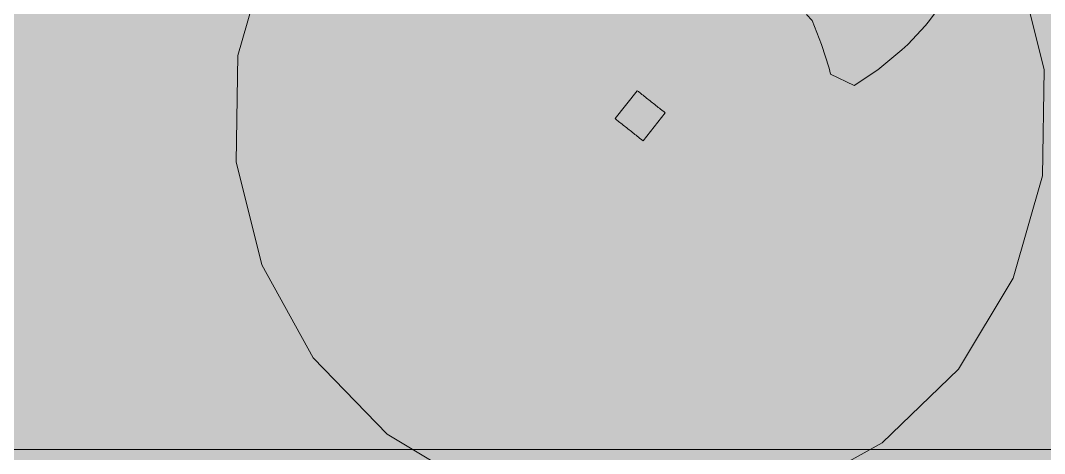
# Model space of a CAD drawing. Header units: millimetres. Extents: x -146962 to 322503, y -183624 to 284367.
# Drawn here: x 96789 to 101095, y 29381 to 31200 of the extents above; entities that cross this region are included whole.
import ezdxf

# ---------------------------------------------------------------- set-up
doc = ezdxf.new("R2010")
doc.units = ezdxf.units.MM
doc.layers.add('06_部屋の色', color=8, linetype='Continuous', lineweight=0)
doc.layers.add('30_敷地・外構', color=8, linetype='Continuous', lineweight=9)

msp = doc.modelspace()

# ---------------------------------------------------------------- hatches: boundary and pattern name
at = {"layer": '06_部屋の色', "true_color": 0xdde9cf}
msp.add_hatch(color=8, dxfattribs=at).paths.add_polyline_path([(83510.2, 29400.8), (83510.3, 31670.6), (83754.2, 32064.6), (83999.1, 32458.1), (84244.9, 32850.9), (84491.7, 33243.1), (84739.4, 33634.8), (84988.1, 34025.8), (85237.8, 34416.3), (85488.3, 34806.1), (85739.9, 35195.3), (85992.4, 35583.9), (86245.8, 35971.8), (86500.2, 36359.2), (86755.5, 36745.9), (87011.8, 37132), (87269, 37517.5), (87527.2, 37902.4), (87786.3, 38286.6), (88046.3, 38670.2), (88307.2, 39053.2), (88569.1, 39435.5), (88832, 39817.2), (89095.7, 40198.2), (89360.4, 40578.6), (89626, 40958.3), (89892.5, 41337.4), (90160, 41715.9), (90428.4, 42093.7), (90697.7, 42470.8), (90967.9, 42847.3), (91239, 43223.1), (91511.1, 43598.3), (91784.1, 43972.8), (92058, 44346.6), (92332.7, 44719.7), (92608.4, 45092.2), (92885.1, 45464), (93162.6, 45835.2), (93441, 46205.6), (93720.3, 46575.4), (94000.5, 46944.5), (94281.7, 47312.9), (94563.7, 47680.6), (94846.6, 48047.7), (95130.4, 48414), (95415.1, 48779.7), (95700.7, 49144.6), (95987.2, 49508.9), (96274.5, 49872.4), (96562.8, 50235.3), (96851.9, 50597.4), (97142, 50958.9), (97432.9, 51319.6), (97724.6, 51679.7), (98017.3, 52039), (98310.8, 52397.6), (98605.2, 52755.5), (98900.5, 53112.6), (99196.7, 53469.1), (99493.7, 53824.8), (99791.6, 54179.8), (100090.3, 54534), (100389.9, 54887.6), (100690.4, 55240.4), (100991.8, 55592.4), (101293.9, 55943.8), (101597, 56294.4), (101900.9, 56644.2), (102205.6, 56993.3), (102511.3, 57341.7), (102817.7, 57689.3), (103125, 58036.2), (103433.2, 58382.3), (103742.1, 58727.7), (104052, 59072.3), (104362.6, 59416.2), (104674.1, 59759.3), (104986.5, 60101.6), (105299.7, 60443.2), (105613.7, 60784), (105928.5, 61124.1), (106244.2, 61463.4), (106560.7, 61801.9), (106878, 62139.6), (107196.1, 62476.6), (107515.1, 62812.7), (107834.9, 63148.1), (108155.5, 63482.8), (108476.9, 63816.6), (108799.1, 64149.7), (109122.2, 64481.9), (109446, 64813.4), (109770.7, 65144.1), (110096.1, 65474), (110422.4, 65803.1), (110749.4, 66131.4), (111077.3, 66458.9), (111406, 66785.6), (111735.4, 67111.5), (112065.7, 67436.6), (112396.7, 67760.9), (112728.6, 68084.4), (113061.2, 68407.1), (113394.6, 68728.9), (113728.8, 69050), (114063.8, 69370.2), (114399.5, 69689.6), (114736, 70008.2), (115073.4, 70326), (115411.4, 70642.9), (115750.3, 70959.1), (116089.9, 71274.4), (116430.3, 71588.8), (116771.5, 71902.5), (117113.4, 72215.3), (117456.1, 72527.2), (117799.5, 72838.4), (118596.9, 72838.3), (118594.5, 29398.9)])
at = {"layer": '06_部屋の色', "true_color": 0xd0e1c2}
msp.add_hatch(color=8, dxfattribs=at).paths.add_polyline_path([(96795.3, 44800.1), (96995.1, 40900.1), (97594.9, 36900.1), (98994.7, 33400), (100394.5, 30199.9), (100394.5, 29399.9), (83510.2, 29400.8), (83510.3, 31670.6), (83714.7, 32000.8), (84134.5, 32674.5), (84134.5, 32674.5), (84558.1, 33348.1), (84558.1, 33348.1), (84985.6, 34021.8), (84985.6, 34021.8), (85417.2, 34695.5), (85852.8, 35369.1), (85852.8, 35369.1), (86292.4, 36042.8), (86292.4, 36042.8), (86736.1, 36716.4), (86736.1, 36716.4), (87184, 37390.1), (87184, 37390.1), (87636, 38063.8), (88092.1, 38737.4), (88552.4, 39411.1), (89017.2, 40084.7), (89486.2, 40758.4), (89486.2, 40758.4), (89959.4, 41432.1), (89959.4, 41432.1), (90437, 42105.7), (90919.2, 42779.4), (90919.2, 42779.4), (91405.8, 43453), (91896.8, 44126.7), (91896.8, 44126.7), (92392.4, 44800.3), (92392.4, 44800.3), (94845.5, 47200.2)])
at = {"layer": '30_敷地・外構', "true_color": 0xcfe0b8}
for points in [[(98767.8, 32391), (99201, 32499), (99647.3, 32491.2), (100076.4, 32368.1), (100459.1, 32138.2), (100769.2, 31817.1), (100985.6, 31426.7), (101093.6, 30993.5), (101085.8, 30547.2), (100962.7, 30118.1), (100732.8, 29735.5), (100411.7, 29425.4), (100021.3, 29208.9), (99588.1, 29101), (99141.8, 29108.7), (98712.7, 29231.8), (98330.1, 29461.7), (98020, 29782.8), (97803.5, 30173.2), (97695.5, 30606.4), (97703.3, 31052.7), (97826.4, 31481.8), (98056.3, 31864.5), (98377.4, 32174.6)], [(99382.5, 30905.3), (99387.4, 30901.5), (99397.2, 30893.7), (99402.1, 30889.8), (99407, 30885.9), (99411.9, 30882), (99416.8, 30878.1), (99421.7, 30874.2), (99426.6, 30870.3), (99431.5, 30866.4), (99436.4, 30862.5), (99441.2, 30858.7), (99446.1, 30854.8), (99451, 30850.9), (99455.9, 30847), (99460.8, 30843.1), (99465.7, 30839.2), (99470.6, 30835.3), (99475.5, 30831.4), (99480.4, 30827.5), (99485.3, 30823.6), (99495, 30815.9), (99499.9, 30812), (99406.6, 30694.6), (99401.7, 30698.5), (99391.9, 30706.2), (99387, 30710.1), (99382.1, 30714), (99377.2, 30717.9), (99372.3, 30721.8), (99367.4, 30725.7), (99362.5, 30729.6), (99357.6, 30733.5), (99352.8, 30737.4), (99347.9, 30741.3), (99343, 30745.2), (99338.1, 30749), (99333.2, 30752.9), (99328.3, 30756.8), (99323.4, 30760.7), (99318.5, 30764.6), (99313.6, 30768.5), (99308.7, 30772.4), (99303.8, 30776.3), (99294.1, 30784.1), (99289.2, 30788)]]:
    msp.add_hatch(color=8, dxfattribs=at).paths.add_polyline_path(points)
at = {"layer": '30_敷地・外構', "true_color": 0x8a6a4a}
for points in [[(82227.3, 29483.6), (82227.3, 29491.1), (82227.3, 29498.6), (82227.3, 29506.1), (82227.3, 29513.6), (82227.3, 29521.1), (82227.3, 29528.6), (82227.3, 29536.1), (82227.3, 29543.6), (85245.4, 29543.4), (88263.5, 29543.2), (91281.6, 29543), (94299.7, 29542.8), (97317.8, 29542.6), (100335.9, 29542.5), (103354, 29542.3), (106372.1, 29542.1), (109390.2, 29541.9), (112408.3, 29541.7), (115426.4, 29541.5), (118444.5, 29541.3), (118444.5, 29533.8), (118444.5, 29526.3), (118444.5, 29518.8), (118444.5, 29511.3), (118444.5, 29503.8), (118444.5, 29496.3), (118444.5, 29488.8), (118444.5, 29481.3), (118444.5, 29473.8), (118444.5, 29466.3), (118444.5, 29451.3), (115426.4, 29451.5), (109390.2, 29451.9), (106372.1, 29452.1), (103354, 29452.3), (100335.9, 29452.5), (97317.8, 29452.6), (94299.7, 29452.8), (91281.6, 29453), (88263.5, 29453.2), (85245.4, 29453.4), (82227.3, 29453.6), (82227.3, 29461.1), (82227.3, 29468.6), (82227.3, 29476.1)], [(96702.2, 29482.7), (96702.2, 29490.2), (96702.2, 29497.7), (96702.2, 29505.2), (96702.2, 29512.7), (96702.2, 29527.7), (96702.2, 29535.2), (96702.2, 29542.7), (96845.7, 29542.7), (96989.1, 29542.7), (97276.1, 29542.6), (97419.6, 29542.6), (97563.1, 29542.6), (97706.6, 29542.6), (97850.1, 29542.6), (98137, 29542.6), (98280.5, 29542.6), (98424, 29542.6), (98424, 29535.1), (98424, 29527.6), (98424, 29520.1), (98424, 29512.6), (98424, 29505.1), (98424, 29497.6), (98424, 29490.1), (98424, 29482.6), (98424, 29475.1), (98424, 29467.6), (98424, 29452.6), (98280.5, 29452.6), (98137, 29452.6), (97993.6, 29452.6), (97850.1, 29452.6), (97706.6, 29452.6), (97563.1, 29452.6), (97419.6, 29452.6), (97276.1, 29452.6), (97132.6, 29452.7), (96989.1, 29452.7), (96845.6, 29452.7), (96702.2, 29452.7), (96702.2, 29460.2), (96702.2, 29467.7)], [(98424, 29527.6), (98424, 29535.1), (98424, 29542.6), (98431.5, 29542.6), (98439, 29542.6), (98446.5, 29542.6), (98454, 29542.6), (98461.5, 29542.6), (98469, 29542.6), (98476.5, 29542.6), (98484, 29542.6), (98491.5, 29542.6), (98499, 29542.6), (98506.5, 29542.6), (98514, 29542.6), (98514, 29535.1), (98514, 29527.6), (98514, 29520.1), (98514, 29512.6), (98514, 29505.1), (98514, 29497.6), (98514, 29482.6), (98514, 29475.1), (98514, 29467.6), (98514, 29452.6), (98499, 29452.6), (98491.5, 29452.6), (98484, 29452.6), (98476.5, 29452.6), (98461.5, 29452.6), (98454, 29452.6), (98446.5, 29452.6), (98439, 29452.6), (98431.5, 29452.6), (98424, 29452.6), (98424, 29460.1), (98424, 29467.6), (98424, 29475.1), (98424, 29490.1), (98424, 29497.6), (98424, 29505.1), (98424, 29520.1)], [(98514, 29482.6), (98514, 29490.1), (98514, 29497.6), (98514, 29505.1), (98514, 29512.6), (98514, 29520.1), (98514, 29527.6), (98514, 29535.1), (98514, 29542.6), (98801, 29542.5), (98944.5, 29542.5), (99088, 29542.5), (99231.5, 29542.5), (99375, 29542.5), (99518.4, 29542.5), (99661.9, 29542.5), (99805.4, 29542.5), (99948.9, 29542.5), (100235.9, 29542.5), (100235.9, 29535), (100235.9, 29527.5), (100235.9, 29520), (100235.9, 29512.5), (100235.9, 29505), (100235.9, 29490), (100235.9, 29475), (100235.9, 29467.5), (100235.9, 29452.5), (100092.4, 29452.5), (99948.9, 29452.5), (99805.4, 29452.5), (99661.9, 29452.5), (99518.4, 29452.5), (99374.9, 29452.5), (99231.5, 29452.5), (99088, 29452.5), (98944.5, 29452.5), (98801, 29452.5), (98514, 29452.6), (98514, 29460.1), (98514, 29467.6), (98514, 29475.1)], [(100235.9, 29527.5), (100235.9, 29535), (100235.9, 29542.5), (100243.4, 29542.5), (100250.9, 29542.5), (100258.4, 29542.5), (100265.9, 29542.5), (100273.4, 29542.5), (100280.9, 29542.5), (100288.4, 29542.5), (100295.9, 29542.5), (100303.4, 29542.5), (100310.9, 29542.5), (100318.4, 29542.5), (100325.9, 29542.5), (100325.9, 29535), (100325.9, 29527.5), (100325.9, 29520), (100325.9, 29512.5), (100325.9, 29505), (100325.9, 29497.5), (100325.9, 29482.5), (100325.9, 29475), (100325.9, 29467.5), (100325.9, 29452.5), (100318.4, 29452.5), (100310.9, 29452.5), (100303.4, 29452.5), (100295.9, 29452.5), (100288.4, 29452.5), (100280.9, 29452.5), (100273.4, 29452.5), (100265.9, 29452.5), (100258.4, 29452.5), (100250.9, 29452.5), (100243.4, 29452.5), (100235.9, 29452.5), (100235.9, 29460), (100235.9, 29467.5), (100235.9, 29475), (100235.9, 29482.5), (100235.9, 29490), (100235.9, 29505), (100235.9, 29520)], [(100325.9, 29482.5), (100325.9, 29490), (100325.9, 29497.5), (100325.9, 29505), (100325.9, 29512.5), (100325.9, 29520), (100325.9, 29527.5), (100325.9, 29535), (100325.9, 29542.5), (100612.9, 29542.4), (100899.8, 29542.4), (101043.3, 29542.4), (101186.8, 29542.4), (101330.3, 29542.4), (101760.8, 29542.4), (101904.3, 29542.4), (102047.7, 29542.3), (102047.7, 29534.8), (102047.7, 29527.3), (102047.7, 29519.8), (102047.7, 29512.3), (102047.7, 29504.8), (102047.7, 29489.8), (102047.7, 29482.3), (102047.7, 29474.8), (102047.7, 29467.3), (102047.7, 29452.3), (101760.8, 29452.4), (101617.3, 29452.4), (101473.8, 29452.4), (101330.3, 29452.4), (101186.8, 29452.4), (101043.3, 29452.4), (100899.8, 29452.4), (100612.9, 29452.4), (100469.4, 29452.4), (100325.9, 29452.5), (100325.9, 29460), (100325.9, 29467.5), (100325.9, 29475)], [(96802.3, 29535.2), (96804.8, 29535.2), (96807.3, 29535.2), (96809.8, 29535.2), (96812.3, 29535.2), (96817.3, 29535.2), (96819.8, 29535.2), (96822.3, 29535.2), (96824.8, 29535.2), (96827.3, 29535.2), (96827.3, 29528.9), (96827.3, 29522.7), (96827.3, 29516.4), (96827.3, 29510.2), (96827.3, 29503.9), (96827.3, 29485.2), (96827.3, 29472.7), (96827.3, 29460.2), (96824.8, 29460.2), (96822.3, 29460.2), (96819.8, 29460.2), (96817.3, 29460.2), (96812.3, 29460.2), (96809.8, 29460.2), (96807.3, 29460.2), (96804.8, 29460.2), (96802.3, 29460.2), (96799.8, 29460.2), (96797.3, 29460.2), (96797.3, 29466.4), (96797.3, 29472.7), (96797.3, 29485.2), (96797.3, 29491.4), (96797.3, 29497.7), (96797.3, 29503.9), (96797.3, 29510.2), (96797.3, 29516.4), (96797.3, 29522.7), (96797.3, 29535.2), (96799.8, 29535.2)], [(96927.4, 29535.2), (96929.9, 29535.2), (96932.4, 29535.2), (96934.9, 29535.2), (96937.4, 29535.2), (96939.9, 29535.2), (96942.4, 29535.2), (96944.9, 29535.2), (96947.4, 29535.2), (96949.9, 29535.2), (96952.4, 29535.2), (96952.4, 29528.9), (96952.4, 29522.7), (96952.4, 29516.4), (96952.4, 29510.2), (96952.4, 29503.9), (96952.4, 29497.7), (96952.4, 29491.4), (96952.4, 29485.2), (96952.4, 29478.9), (96952.4, 29472.7), (96952.4, 29460.2), (96949.9, 29460.2), (96947.4, 29460.2), (96944.9, 29460.2), (96942.4, 29460.2), (96939.9, 29460.2), (96937.4, 29460.2), (96934.9, 29460.2), (96932.4, 29460.2), (96929.9, 29460.2), (96927.4, 29460.2), (96924.9, 29460.2), (96922.4, 29460.2), (96922.4, 29466.4), (96922.4, 29472.7), (96922.4, 29478.9), (96922.4, 29485.2), (96922.4, 29491.4), (96922.4, 29510.2), (96922.4, 29516.4), (96922.4, 29522.7), (96922.4, 29535.2), (96924.9, 29535.2)], [(97055.1, 29535.2), (97057.6, 29535.2), (97062.6, 29535.2), (97065.1, 29535.2), (97070.1, 29535.2), (97072.6, 29535.2), (97077.6, 29535.2), (97077.6, 29528.9), (97077.6, 29522.7), (97077.6, 29516.4), (97077.6, 29510.2), (97077.6, 29491.4), (97077.6, 29485.2), (97077.6, 29478.9), (97077.6, 29472.7), (97077.6, 29466.4), (97077.6, 29460.2), (97075.1, 29460.2), (97070.1, 29460.2), (97067.6, 29460.2), (97065.1, 29460.2), (97062.6, 29460.2), (97060.1, 29460.2), (97057.6, 29460.2), (97055.1, 29460.2), (97052.6, 29460.2), (97050.1, 29460.2), (97047.6, 29460.2), (97047.6, 29466.4), (97047.6, 29472.7), (97047.6, 29478.9), (97047.6, 29485.2), (97047.6, 29491.4), (97047.6, 29503.9), (97047.6, 29516.4), (97047.6, 29522.7), (97047.6, 29528.9), (97047.6, 29535.2), (97050.1, 29535.2), (97052.6, 29535.2)], [(97175.2, 29535.1), (97177.7, 29535.1), (97180.2, 29535.1), (97182.7, 29535.1), (97185.2, 29535.1), (97187.7, 29535.1), (97190.2, 29535.1), (97192.7, 29535.1), (97195.2, 29535.1), (97197.7, 29535.1), (97200.2, 29535.1), (97202.7, 29535.1), (97202.7, 29466.4), (97202.7, 29460.1), (97200.2, 29460.1), (97197.7, 29460.1), (97195.2, 29460.1), (97192.7, 29460.1), (97190.2, 29460.1), (97185.2, 29460.1), (97182.7, 29460.1), (97180.2, 29460.1), (97177.7, 29460.1), (97175.2, 29460.1), (97172.7, 29460.1), (97172.7, 29466.4), (97172.7, 29478.9), (97172.7, 29485.1), (97172.7, 29491.4), (97172.7, 29497.6), (97172.7, 29503.9), (97172.7, 29510.1), (97172.7, 29516.4), (97172.7, 29522.6), (97172.7, 29528.9), (97172.7, 29535.1)], [(97302.8, 29535.1), (97305.3, 29535.1), (97307.8, 29535.1), (97310.3, 29535.1), (97312.8, 29535.1), (97315.3, 29535.1), (97317.8, 29535.1), (97322.8, 29535.1), (97325.3, 29535.1), (97327.8, 29535.1), (97327.8, 29528.9), (97327.8, 29510.1), (97327.8, 29503.9), (97327.8, 29497.6), (97327.8, 29491.4), (97327.8, 29485.1), (97327.8, 29478.9), (97327.8, 29472.6), (97327.8, 29460.1), (97325.3, 29460.1), (97322.8, 29460.1), (97320.3, 29460.1), (97317.8, 29460.1), (97315.3, 29460.1), (97312.8, 29460.1), (97310.3, 29460.1), (97307.8, 29460.1), (97302.8, 29460.1), (97300.3, 29460.1), (97297.8, 29460.1), (97297.8, 29466.4), (97297.8, 29472.6), (97297.8, 29478.9), (97297.8, 29485.1), (97297.8, 29497.6), (97297.8, 29503.9), (97297.8, 29510.1), (97297.8, 29516.4), (97297.8, 29522.6), (97297.8, 29535.1), (97300.3, 29535.1)], [(97430.5, 29535.1), (97433, 29535.1), (97435.5, 29535.1), (97438, 29535.1), (97440.5, 29535.1), (97443, 29535.1), (97445.5, 29535.1), (97448, 29535.1), (97450.5, 29535.1), (97453, 29535.1), (97453, 29528.9), (97453, 29522.6), (97453, 29510.1), (97453, 29497.6), (97453, 29485.1), (97453, 29478.9), (97453, 29472.6), (97453, 29466.4), (97453, 29460.1), (97450.5, 29460.1), (97448, 29460.1), (97445.5, 29460.1), (97443, 29460.1), (97438, 29460.1), (97433, 29460.1), (97430.5, 29460.1), (97428, 29460.1), (97425.5, 29460.1), (97423, 29460.1), (97423, 29466.4), (97423, 29472.6), (97423, 29478.9), (97423, 29491.4), (97423, 29503.9), (97423, 29516.4), (97423, 29522.6), (97423, 29528.9), (97423, 29535.1), (97425.5, 29535.1), (97428, 29535.1)], [(97555.6, 29535.1), (97558.1, 29535.1), (97560.6, 29535.1), (97563.1, 29535.1), (97565.6, 29535.1), (97568.1, 29535.1), (97570.6, 29535.1), (97575.6, 29535.1), (97578.1, 29535.1), (97578.1, 29528.9), (97578.1, 29522.6), (97578.1, 29516.4), (97578.1, 29510.1), (97578.1, 29503.9), (97578.1, 29497.6), (97578.1, 29491.4), (97578.1, 29485.1), (97578.1, 29478.9), (97578.1, 29472.6), (97578.1, 29466.4), (97578.1, 29460.1), (97575.6, 29460.1), (97573.1, 29460.1), (97570.6, 29460.1), (97568.1, 29460.1), (97565.6, 29460.1), (97563.1, 29460.1), (97560.6, 29460.1), (97558.1, 29460.1), (97555.6, 29460.1), (97550.6, 29460.1), (97548.1, 29460.1), (97548.1, 29466.4), (97548.1, 29472.6), (97548.1, 29485.1), (97548.1, 29497.6), (97548.1, 29503.9), (97548.1, 29510.1), (97548.1, 29516.4), (97548.1, 29522.6), (97548.1, 29528.9), (97548.1, 29535.1), (97550.6, 29535.1)], [(97678.2, 29535.1), (97680.7, 29535.1), (97683.2, 29535.1), (97690.7, 29535.1), (97693.2, 29535.1), (97695.7, 29535.1), (97698.2, 29535.1), (97700.7, 29535.1), (97703.2, 29535.1), (97703.2, 29528.9), (97703.2, 29516.4), (97703.2, 29510.1), (97703.2, 29497.6), (97703.2, 29491.4), (97703.2, 29485.1), (97703.2, 29478.9), (97703.2, 29472.6), (97703.2, 29460.1), (97700.7, 29460.1), (97698.2, 29460.1), (97695.7, 29460.1), (97693.2, 29460.1), (97690.7, 29460.1), (97688.2, 29460.1), (97685.7, 29460.1), (97683.2, 29460.1), (97680.7, 29460.1), (97678.2, 29460.1), (97675.7, 29460.1), (97673.2, 29460.1), (97673.2, 29466.4), (97673.2, 29472.6), (97673.2, 29478.9), (97673.2, 29485.1), (97673.2, 29491.4), (97673.2, 29497.6), (97673.2, 29503.9), (97673.2, 29510.1), (97673.2, 29516.4), (97673.2, 29522.6), (97673.2, 29528.9), (97673.2, 29535.1), (97675.7, 29535.1)], [(97805.9, 29535.1), (97808.4, 29535.1), (97810.9, 29535.1), (97813.4, 29535.1), (97818.4, 29535.1), (97820.9, 29535.1), (97823.4, 29535.1), (97825.9, 29535.1), (97828.4, 29535.1), (97828.4, 29528.9), (97828.4, 29522.6), (97828.4, 29503.9), (97828.4, 29497.6), (97828.4, 29491.4), (97828.4, 29485.1), (97828.4, 29472.6), (97828.4, 29466.4), (97828.4, 29460.1), (97825.9, 29460.1), (97823.4, 29460.1), (97820.9, 29460.1), (97818.4, 29460.1), (97815.9, 29460.1), (97813.4, 29460.1), (97810.9, 29460.1), (97808.4, 29460.1), (97805.9, 29460.1), (97803.4, 29460.1), (97800.9, 29460.1), (97798.4, 29460.1), (97798.4, 29466.4), (97798.4, 29478.9), (97798.4, 29485.1), (97798.4, 29491.4), (97798.4, 29497.6), (97798.4, 29503.9), (97798.4, 29510.1), (97798.4, 29516.4), (97798.4, 29528.9), (97798.4, 29535.1), (97800.9, 29535.1), (97803.4, 29535.1)], [(97931, 29535.1), (97933.5, 29535.1), (97936, 29535.1), (97938.5, 29535.1), (97941, 29535.1), (97943.5, 29535.1), (97946, 29535.1), (97948.5, 29535.1), (97951, 29535.1), (97953.5, 29535.1), (97953.5, 29528.9), (97953.5, 29522.6), (97953.5, 29516.4), (97953.5, 29510.1), (97953.5, 29503.9), (97953.5, 29497.6), (97953.5, 29491.4), (97953.5, 29485.1), (97953.5, 29478.9), (97953.5, 29472.6), (97953.5, 29466.4), (97953.5, 29460.1), (97951, 29460.1), (97948.5, 29460.1), (97946, 29460.1), (97943.5, 29460.1), (97941, 29460.1), (97938.5, 29460.1), (97936, 29460.1), (97933.5, 29460.1), (97931, 29460.1), (97928.5, 29460.1), (97926, 29460.1), (97923.5, 29460.1), (97923.5, 29472.6), (97923.5, 29485.1), (97923.5, 29510.1), (97923.5, 29516.4), (97923.5, 29522.6), (97923.5, 29528.9), (97923.5, 29535.1), (97926, 29535.1)], [(98056.1, 29535.1), (98058.6, 29535.1), (98061.1, 29535.1), (98063.6, 29535.1), (98068.6, 29535.1), (98071.1, 29535.1), (98073.6, 29535.1), (98076.1, 29535.1), (98078.6, 29535.1), (98078.6, 29528.8), (98078.6, 29522.6), (98078.6, 29516.3), (98078.6, 29510.1), (98078.6, 29503.8), (98078.6, 29497.6), (98078.6, 29491.3), (98078.6, 29485.1), (98078.6, 29478.8), (98078.6, 29472.6), (98078.6, 29466.3), (98078.6, 29460.1), (98076.1, 29460.1), (98073.6, 29460.1), (98071.1, 29460.1), (98068.6, 29460.1), (98066.1, 29460.1), (98063.6, 29460.1), (98061.1, 29460.1), (98058.6, 29460.1), (98056.1, 29460.1), (98053.6, 29460.1), (98051.1, 29460.1), (98048.6, 29460.1), (98048.6, 29466.3), (98048.6, 29472.6), (98048.6, 29485.1), (98048.6, 29491.3), (98048.6, 29497.6), (98048.6, 29503.8), (98048.6, 29510.1), (98048.6, 29522.6), (98048.6, 29528.8), (98048.6, 29535.1), (98051.1, 29535.1), (98053.6, 29535.1)], [(98181.3, 29535.1), (98183.8, 29535.1), (98186.3, 29535.1), (98188.8, 29535.1), (98191.3, 29535.1), (98193.8, 29535.1), (98196.3, 29535.1), (98198.8, 29535.1), (98201.3, 29535.1), (98203.8, 29535.1), (98203.8, 29528.8), (98203.8, 29522.6), (98203.8, 29516.3), (98203.8, 29510.1), (98203.8, 29503.8), (98203.8, 29497.6), (98203.8, 29485.1), (98203.8, 29472.6), (98203.8, 29466.3), (98203.8, 29460.1), (98201.3, 29460.1), (98198.8, 29460.1), (98196.3, 29460.1), (98193.8, 29460.1), (98191.3, 29460.1), (98186.3, 29460.1), (98183.8, 29460.1), (98181.3, 29460.1), (98178.8, 29460.1), (98176.3, 29460.1), (98173.8, 29460.1), (98173.8, 29466.3), (98173.8, 29478.8), (98173.8, 29485.1), (98173.8, 29491.3), (98173.8, 29497.6), (98173.8, 29510.1), (98173.8, 29516.3), (98173.8, 29528.8), (98173.8, 29535.1), (98176.3, 29535.1), (98178.8, 29535.1)], [(98306.4, 29535.1), (98308.9, 29535.1), (98311.4, 29535.1), (98316.4, 29535.1), (98321.4, 29535.1), (98323.9, 29535.1), (98326.4, 29535.1), (98328.9, 29535.1), (98328.9, 29528.8), (98328.9, 29522.6), (98328.9, 29516.3), (98328.9, 29510.1), (98328.9, 29497.6), (98328.9, 29491.3), (98328.9, 29485.1), (98328.9, 29472.6), (98328.9, 29466.3), (98328.9, 29460.1), (98326.4, 29460.1), (98323.9, 29460.1), (98321.4, 29460.1), (98318.9, 29460.1), (98316.4, 29460.1), (98313.9, 29460.1), (98311.4, 29460.1), (98308.9, 29460.1), (98306.4, 29460.1), (98301.4, 29460.1), (98298.9, 29460.1), (98298.9, 29466.3), (98298.9, 29478.8), (98298.9, 29491.3), (98298.9, 29503.8), (98298.9, 29516.3), (98298.9, 29528.8), (98298.9, 29535.1), (98301.4, 29535.1)], [(98434, 29526.7), (98434, 29532.6), (98439.9, 29532.6), (98445.7, 29532.6), (98457.4, 29532.6), (98463.2, 29532.6), (98469, 29532.6), (98474.9, 29532.6), (98480.7, 29532.6), (98486.5, 29532.6), (98492.4, 29532.6), (98498.2, 29532.6), (98504, 29532.6), (98504, 29526.7), (98504, 29520.9), (98504, 29515.1), (98504, 29509.2), (98504, 29503.4), (98504, 29497.6), (98504, 29485.9), (98504, 29480.1), (98504, 29474.2), (98504, 29468.4), (98504, 29462.6), (98498.2, 29462.6), (98492.4, 29462.6), (98474.9, 29462.6), (98469, 29462.6), (98463.2, 29462.6), (98457.4, 29462.6), (98451.5, 29462.6), (98445.7, 29462.6), (98439.9, 29462.6), (98434, 29462.6), (98434, 29468.4), (98434, 29474.2), (98434, 29480.1), (98434, 29485.9), (98434, 29497.6), (98434, 29503.4), (98434, 29509.2), (98434, 29515.1), (98434, 29520.9)], [(98616.7, 29535.1), (98619.2, 29535.1), (98621.7, 29535.1), (98624.2, 29535.1), (98626.7, 29535.1), (98629.2, 29535.1), (98631.7, 29535.1), (98634.2, 29535.1), (98636.7, 29535.1), (98639.2, 29535.1), (98639.2, 29522.6), (98639.2, 29516.3), (98639.2, 29491.3), (98639.2, 29485.1), (98639.2, 29472.6), (98639.2, 29466.3), (98639.2, 29460.1), (98636.7, 29460.1), (98634.2, 29460.1), (98631.7, 29460.1), (98629.2, 29460.1), (98626.7, 29460.1), (98624.2, 29460.1), (98621.7, 29460.1), (98619.2, 29460.1), (98614.2, 29460.1), (98611.7, 29460.1), (98609.2, 29460.1), (98609.2, 29466.3), (98609.2, 29472.6), (98609.2, 29478.8), (98609.2, 29485.1), (98609.2, 29491.3), (98609.2, 29516.3), (98609.2, 29522.6), (98609.2, 29528.8), (98609.2, 29535.1), (98611.7, 29535.1), (98614.2, 29535.1)], [(98741.8, 29535.1), (98744.3, 29535.1), (98746.8, 29535.1), (98751.8, 29535.1), (98754.3, 29535.1), (98756.8, 29535.1), (98759.3, 29535.1), (98761.8, 29535.1), (98764.3, 29535.1), (98764.3, 29522.6), (98764.3, 29516.3), (98764.3, 29510.1), (98764.3, 29503.8), (98764.3, 29472.6), (98764.3, 29466.3), (98764.3, 29460.1), (98761.8, 29460.1), (98759.3, 29460.1), (98756.8, 29460.1), (98754.3, 29460.1), (98751.8, 29460.1), (98749.3, 29460.1), (98746.8, 29460.1), (98744.3, 29460.1), (98741.8, 29460.1), (98739.3, 29460.1), (98736.8, 29460.1), (98734.3, 29460.1), (98734.3, 29466.3), (98734.3, 29478.8), (98734.3, 29485.1), (98734.3, 29491.3), (98734.3, 29497.6), (98734.3, 29503.8), (98734.3, 29510.1), (98734.3, 29516.3), (98734.3, 29522.6), (98734.3, 29528.8), (98734.3, 29535.1), (98736.8, 29535.1), (98739.3, 29535.1)], [(98866.9, 29535), (98871.9, 29535), (98876.9, 29535), (98879.4, 29535), (98881.9, 29535), (98886.9, 29535), (98889.4, 29535), (98889.4, 29528.8), (98889.4, 29522.5), (98889.4, 29516.3), (98889.4, 29510), (98889.4, 29491.3), (98889.4, 29485), (98889.4, 29478.8), (98889.4, 29472.5), (98889.4, 29460), (98886.9, 29460), (98884.4, 29460), (98881.9, 29460), (98879.4, 29460), (98876.9, 29460), (98874.4, 29460), (98871.9, 29460), (98866.9, 29460), (98861.9, 29460), (98859.4, 29460), (98859.4, 29466.3), (98859.4, 29472.5), (98859.4, 29478.8), (98859.4, 29485), (98859.4, 29491.3), (98859.4, 29503.8), (98859.4, 29510), (98859.4, 29522.5), (98859.4, 29528.8), (98859.4, 29535), (98861.9, 29535), (98864.4, 29535)], [(98992.1, 29535), (98994.6, 29535), (98997.1, 29535), (98999.6, 29535), (99004.6, 29535), (99007.1, 29535), (99009.6, 29535), (99012.1, 29535), (99014.6, 29535), (99014.6, 29528.8), (99014.6, 29522.5), (99014.6, 29516.3), (99014.6, 29510), (99014.6, 29503.8), (99014.6, 29497.5), (99014.6, 29491.3), (99014.6, 29485), (99014.6, 29478.8), (99014.6, 29472.5), (99014.6, 29466.3), (99014.6, 29460), (99012.1, 29460), (99009.6, 29460), (99007.1, 29460), (99004.6, 29460), (98999.6, 29460), (98997.1, 29460), (98994.6, 29460), (98992.1, 29460), (98989.6, 29460), (98987.1, 29460), (98984.6, 29460), (98984.6, 29466.3), (98984.6, 29472.5), (98984.6, 29478.8), (98984.6, 29485), (98984.6, 29491.3), (98984.6, 29497.5), (98984.6, 29510), (98984.6, 29516.3), (98984.6, 29522.5), (98984.6, 29528.8), (98984.6, 29535), (98987.1, 29535)], [(99117.2, 29535), (99119.7, 29535), (99122.2, 29535), (99124.7, 29535), (99127.2, 29535), (99132.2, 29535), (99134.7, 29535), (99137.2, 29535), (99139.7, 29535), (99139.7, 29528.8), (99139.7, 29522.5), (99139.7, 29516.3), (99139.7, 29510), (99139.7, 29491.3), (99139.7, 29485), (99139.7, 29478.8), (99139.7, 29472.5), (99139.7, 29466.3), (99139.7, 29460), (99137.2, 29460), (99134.7, 29460), (99132.2, 29460), (99129.7, 29460), (99127.2, 29460), (99124.7, 29460), (99122.2, 29460), (99119.7, 29460), (99117.2, 29460), (99114.7, 29460), (99112.2, 29460), (99109.7, 29460), (99109.7, 29466.3), (99109.7, 29472.5), (99109.7, 29478.8), (99109.7, 29491.3), (99109.7, 29497.5), (99109.7, 29503.8), (99109.7, 29510), (99109.7, 29516.3), (99109.7, 29522.5), (99109.7, 29528.8), (99109.7, 29535), (99112.2, 29535), (99114.7, 29535)], [(99242.3, 29535), (99244.8, 29535), (99249.8, 29535), (99254.8, 29535), (99257.3, 29535), (99259.8, 29535), (99262.3, 29535), (99264.8, 29535), (99264.8, 29528.8), (99264.8, 29522.5), (99264.8, 29516.3), (99264.8, 29510), (99264.8, 29503.8), (99264.8, 29491.3), (99264.8, 29485), (99264.8, 29472.5), (99264.8, 29460), (99262.3, 29460), (99259.8, 29460), (99257.3, 29460), (99252.3, 29460), (99247.3, 29460), (99244.8, 29460), (99242.3, 29460), (99239.8, 29460), (99234.8, 29460), (99234.8, 29466.3), (99234.8, 29478.8), (99234.8, 29485), (99234.8, 29497.5), (99234.8, 29510), (99234.8, 29528.8), (99234.8, 29535), (99237.3, 29535), (99239.8, 29535)], [(99367.5, 29535), (99370, 29535), (99372.5, 29535), (99375, 29535), (99377.5, 29535), (99380, 29535), (99382.5, 29535), (99385, 29535), (99387.5, 29535), (99390, 29535), (99390, 29528.8), (99390, 29522.5), (99389.9, 29503.8), (99389.9, 29497.5), (99389.9, 29491.3), (99389.9, 29485), (99389.9, 29478.8), (99389.9, 29472.5), (99389.9, 29466.3), (99389.9, 29460), (99387.4, 29460), (99384.9, 29460), (99382.4, 29460), (99379.9, 29460), (99377.4, 29460), (99374.9, 29460), (99372.4, 29460), (99369.9, 29460), (99367.4, 29460), (99364.9, 29460), (99362.4, 29460), (99359.9, 29460), (99359.9, 29466.3), (99359.9, 29472.5), (99360, 29491.3), (99360, 29503.8), (99360, 29510), (99360, 29516.3), (99360, 29522.5), (99360, 29528.8), (99360, 29535), (99362.5, 29535)], [(99490.1, 29535), (99492.6, 29535), (99495.1, 29535), (99497.6, 29535), (99500.1, 29535), (99502.6, 29535), (99505.1, 29535), (99507.6, 29535), (99510.1, 29535), (99515.1, 29535), (99515.1, 29528.8), (99515.1, 29522.5), (99515.1, 29516.3), (99515.1, 29510), (99515.1, 29503.8), (99515.1, 29497.5), (99515.1, 29491.3), (99515.1, 29485), (99515.1, 29478.8), (99515.1, 29472.5), (99515.1, 29460), (99512.6, 29460), (99510.1, 29460), (99507.6, 29460), (99505.1, 29460), (99502.6, 29460), (99500.1, 29460), (99497.6, 29460), (99492.6, 29460), (99490.1, 29460), (99487.6, 29460), (99485.1, 29460), (99485.1, 29466.3), (99485.1, 29472.5), (99485.1, 29478.8), (99485.1, 29485), (99485.1, 29491.3), (99485.1, 29497.5), (99485.1, 29503.8), (99485.1, 29510), (99485.1, 29516.3), (99485.1, 29522.5), (99485.1, 29528.8), (99485.1, 29535)], [(99617.7, 29535), (99620.2, 29535), (99630.2, 29535), (99632.7, 29535), (99640.2, 29535), (99640.2, 29516.2), (99640.2, 29510), (99640.2, 29491.2), (99640.2, 29485), (99640.2, 29478.7), (99640.2, 29460), (99635.2, 29460), (99632.7, 29460), (99630.2, 29460), (99627.7, 29460), (99625.2, 29460), (99620.2, 29460), (99617.7, 29460), (99615.2, 29460), (99612.7, 29460), (99610.2, 29460), (99610.2, 29466.2), (99610.2, 29478.7), (99610.2, 29485), (99610.2, 29497.5), (99610.2, 29510), (99610.2, 29528.7), (99610.2, 29535)], [(99742.9, 29535), (99747.9, 29535), (99752.9, 29535), (99760.4, 29535), (99762.9, 29535), (99765.3, 29535), (99765.3, 29528.7), (99765.3, 29522.5), (99765.3, 29516.2), (99765.3, 29510), (99765.3, 29503.7), (99765.3, 29491.2), (99765.3, 29485), (99765.3, 29478.7), (99765.3, 29472.5), (99765.3, 29460), (99762.8, 29460), (99760.3, 29460), (99757.8, 29460), (99755.3, 29460), (99752.8, 29460), (99747.8, 29460), (99745.3, 29460), (99742.8, 29460), (99740.3, 29460), (99735.3, 29460), (99735.3, 29466.2), (99735.3, 29472.5), (99735.3, 29478.7), (99735.3, 29485), (99735.3, 29491.2), (99735.3, 29503.7), (99735.3, 29510), (99735.3, 29516.2), (99735.3, 29522.5), (99735.3, 29528.7), (99735.3, 29535), (99737.9, 29535), (99740.4, 29535)], [(99865.5, 29535), (99868, 29535), (99870.5, 29535), (99873, 29535), (99875.5, 29535), (99878, 29535), (99880.5, 29535), (99883, 29535), (99888, 29535), (99890.5, 29535), (99890.5, 29528.7), (99890.5, 29522.5), (99890.5, 29516.2), (99890.5, 29510), (99890.5, 29503.7), (99890.5, 29472.5), (99890.5, 29460), (99888, 29460), (99885.5, 29460), (99883, 29460), (99880.5, 29460), (99878, 29460), (99875.5, 29460), (99873, 29460), (99870.5, 29460), (99868, 29460), (99865.5, 29460), (99863, 29460), (99860.5, 29460), (99860.5, 29466.2), (99860.5, 29472.5), (99860.5, 29478.7), (99860.5, 29485), (99860.5, 29497.5), (99860.5, 29510), (99860.5, 29516.2), (99860.5, 29522.5), (99860.5, 29528.7), (99860.5, 29535), (99863, 29535)], [(99993.1, 29535), (99995.6, 29535), (99998.1, 29535), (100003.1, 29535), (100005.6, 29535), (100008.1, 29535), (100010.6, 29535), (100015.6, 29535), (100015.6, 29522.5), (100015.6, 29516.2), (100015.6, 29510), (100015.6, 29503.7), (100015.6, 29497.5), (100015.6, 29491.2), (100015.6, 29478.7), (100015.6, 29472.5), (100015.6, 29460), (100010.6, 29460), (100008.1, 29460), (100005.6, 29460), (100003.1, 29460), (100000.6, 29460), (99998.1, 29460), (99993.1, 29460), (99990.6, 29460), (99988.1, 29460), (99985.6, 29460), (99985.6, 29466.2), (99985.6, 29472.5), (99985.6, 29491.2), (99985.6, 29497.5), (99985.6, 29503.7), (99985.6, 29510), (99985.6, 29516.2), (99985.6, 29528.7), (99985.6, 29535), (99990.6, 29535)], [(100118.3, 29535), (100120.8, 29535), (100123.3, 29535), (100128.3, 29535), (100130.8, 29535), (100133.3, 29535), (100135.8, 29535), (100138.3, 29535), (100140.7, 29535), (100140.7, 29522.5), (100140.7, 29516.2), (100140.7, 29510), (100140.7, 29503.7), (100140.7, 29497.5), (100140.7, 29491.2), (100140.7, 29485), (100140.7, 29478.7), (100140.7, 29472.5), (100140.7, 29460), (100138.2, 29460), (100135.7, 29460), (100133.2, 29460), (100130.7, 29460), (100128.2, 29460), (100125.7, 29460), (100123.2, 29460), (100120.7, 29460), (100115.7, 29460), (100113.2, 29460), (100110.7, 29460), (100110.7, 29466.2), (100110.7, 29472.5), (100110.7, 29491.2), (100110.7, 29503.7), (100110.7, 29510), (100110.7, 29522.5), (100110.7, 29528.7), (100110.7, 29535), (100115.8, 29535)], [(100245.9, 29526.6), (100245.9, 29532.5), (100251.7, 29532.5), (100263.4, 29532.5), (100269.2, 29532.5), (100275.1, 29532.5), (100280.9, 29532.5), (100292.6, 29532.5), (100298.4, 29532.5), (100310.1, 29532.5), (100315.9, 29532.5), (100315.9, 29526.6), (100315.9, 29520.8), (100315.9, 29515), (100315.9, 29509.1), (100315.9, 29497.5), (100315.9, 29491.6), (100315.9, 29485.8), (100315.9, 29480), (100315.9, 29474.1), (100315.9, 29462.5), (100310, 29462.5), (100304.2, 29462.5), (100298.4, 29462.5), (100292.5, 29462.5), (100286.7, 29462.5), (100280.9, 29462.5), (100275, 29462.5), (100269.2, 29462.5), (100257.5, 29462.5), (100251.7, 29462.5), (100245.9, 29462.5), (100245.9, 29468.3), (100245.9, 29480), (100245.9, 29485.8), (100245.9, 29491.6), (100245.9, 29503.3), (100245.9, 29509.1), (100245.9, 29515)], [(100428.5, 29534.9), (100431, 29534.9), (100433.5, 29534.9), (100436, 29534.9), (100446, 29534.9), (100448.5, 29534.9), (100451, 29534.9), (100451, 29528.7), (100451, 29522.4), (100451, 29516.2), (100451, 29509.9), (100451, 29503.7), (100451, 29497.4), (100451, 29491.2), (100451, 29484.9), (100451, 29478.7), (100451, 29472.4), (100451, 29466.2), (100451, 29459.9), (100446, 29459.9), (100443.5, 29459.9), (100441, 29459.9), (100438.5, 29459.9), (100436, 29459.9), (100433.5, 29459.9), (100431, 29459.9), (100426, 29459.9), (100423.5, 29459.9), (100421, 29459.9), (100421, 29466.2), (100421, 29472.4), (100421, 29478.7), (100421, 29484.9), (100421, 29491.2), (100421, 29503.7), (100421, 29509.9), (100421, 29516.2), (100421, 29528.7), (100421, 29534.9), (100423.5, 29534.9), (100426, 29534.9)], [(100553.7, 29534.9), (100556.2, 29534.9), (100558.7, 29534.9), (100563.7, 29534.9), (100566.2, 29534.9), (100568.7, 29534.9), (100571.2, 29534.9), (100573.7, 29534.9), (100576.1, 29534.9), (100576.1, 29522.4), (100576.1, 29516.2), (100576.1, 29509.9), (100576.1, 29503.7), (100576.1, 29497.4), (100576.1, 29484.9), (100576.1, 29478.7), (100576.1, 29472.4), (100576.1, 29459.9), (100573.6, 29459.9), (100571.1, 29459.9), (100568.6, 29459.9), (100566.1, 29459.9), (100563.6, 29459.9), (100558.6, 29459.9), (100556.1, 29459.9), (100553.6, 29459.9), (100551.1, 29459.9), (100548.6, 29459.9), (100546.1, 29459.9), (100546.1, 29466.2), (100546.1, 29478.7), (100546.1, 29491.2), (100546.1, 29503.7), (100546.1, 29509.9), (100546.1, 29516.2), (100546.1, 29528.7), (100546.1, 29534.9)], [(100678.8, 29534.9), (100681.3, 29534.9), (100683.8, 29534.9), (100688.8, 29534.9), (100691.3, 29534.9), (100693.8, 29534.9), (100696.3, 29534.9), (100701.3, 29534.9), (100701.3, 29522.4), (100701.3, 29516.2), (100701.3, 29503.7), (100701.3, 29491.2), (100701.3, 29478.7), (100701.3, 29472.4), (100701.3, 29459.9), (100696.3, 29459.9), (100693.8, 29459.9), (100691.3, 29459.9), (100688.8, 29459.9), (100686.3, 29459.9), (100683.8, 29459.9), (100678.8, 29459.9), (100676.3, 29459.9), (100671.3, 29459.9), (100671.3, 29466.2), (100671.3, 29472.4), (100671.3, 29478.7), (100671.3, 29484.9), (100671.3, 29491.2), (100671.3, 29497.4), (100671.3, 29509.9), (100671.3, 29516.2), (100671.3, 29522.4), (100671.3, 29528.7), (100671.3, 29534.9), (100676.3, 29534.9)], [(100803.9, 29534.9), (100806.4, 29534.9), (100808.9, 29534.9), (100811.4, 29534.9), (100813.9, 29534.9), (100816.4, 29534.9), (100821.4, 29534.9), (100823.9, 29534.9), (100826.4, 29534.9), (100826.4, 29528.7), (100826.4, 29522.4), (100826.4, 29516.2), (100826.4, 29509.9), (100826.4, 29491.2), (100826.4, 29478.7), (100826.4, 29472.4), (100826.4, 29466.2), (100826.4, 29459.9), (100823.9, 29459.9), (100821.4, 29459.9), (100816.4, 29459.9), (100813.9, 29459.9), (100808.9, 29459.9), (100806.4, 29459.9), (100801.4, 29459.9), (100798.9, 29459.9), (100796.4, 29459.9), (100796.4, 29466.2), (100796.4, 29472.4), (100796.4, 29478.7), (100796.4, 29484.9), (100796.4, 29491.2), (100796.4, 29497.4), (100796.4, 29509.9), (100796.4, 29516.2), (100796.4, 29522.4), (100796.4, 29528.7), (100796.4, 29534.9), (100798.9, 29534.9), (100801.4, 29534.9)], [(100926.5, 29534.9), (100929, 29534.9), (100931.5, 29534.9), (100934, 29534.9), (100936.5, 29534.9), (100939, 29534.9), (100944, 29534.9), (100946.5, 29534.9), (100949, 29534.9), (100951.5, 29534.9), (100951.5, 29522.4), (100951.5, 29516.2), (100951.5, 29503.7), (100951.5, 29491.2), (100951.5, 29478.7), (100951.5, 29472.4), (100951.5, 29459.9), (100949, 29459.9), (100946.5, 29459.9), (100944, 29459.9), (100941.5, 29459.9), (100939, 29459.9), (100931.5, 29459.9), (100929, 29459.9), (100926.5, 29459.9), (100924, 29459.9), (100921.5, 29459.9), (100921.5, 29466.2), (100921.5, 29472.4), (100921.5, 29484.9), (100921.5, 29491.2), (100921.5, 29503.7), (100921.5, 29509.9), (100921.5, 29516.2), (100921.5, 29522.4), (100921.5, 29528.7), (100921.5, 29534.9), (100924, 29534.9)], [(101054.2, 29534.9), (101056.7, 29534.9), (101059.2, 29534.9), (101061.7, 29534.9), (101064.2, 29534.9), (101066.7, 29534.9), (101071.7, 29534.9), (101074.2, 29534.9), (101076.7, 29534.9), (101076.7, 29528.7), (101076.7, 29522.4), (101076.7, 29509.9), (101076.7, 29497.4), (101076.7, 29484.9), (101076.7, 29478.7), (101076.7, 29472.4), (101076.7, 29466.2), (101076.7, 29459.9), (101071.7, 29459.9), (101069.2, 29459.9), (101066.7, 29459.9), (101064.2, 29459.9), (101061.7, 29459.9), (101059.2, 29459.9), (101056.7, 29459.9), (101054.2, 29459.9), (101051.7, 29459.9), (101049.2, 29459.9), (101046.7, 29459.9), (101046.7, 29466.2), (101046.7, 29478.7), (101046.7, 29484.9), (101046.7, 29491.2), (101046.7, 29503.7), (101046.7, 29509.9), (101046.7, 29516.2), (101046.7, 29528.7), (101046.7, 29534.9), (101049.2, 29534.9), (101051.7, 29534.9)]]:
    msp.add_hatch(color=8, dxfattribs=at).paths.add_polyline_path(points)
at = {"layer": '30_敷地・外構', "true_color": 0xdccfb6}
msp.add_hatch(color=8, dxfattribs=at).paths.add_polyline_path([(118594.5, 29396.3), (118594.4, 28596.3), (67603, 28599.5), (67603.1, 29399.5)])

# ---------------------------------------------------------------- linework, layer by layer
at = {"layer": '30_敷地・外構'}
for points in [[(118597.6, 85398.9), (118594.5, 29396.3), (55603.1, 29400.2), (55602.4, 41399.1), (85596.4, 85403.7), (118597.6, 85398.9)], [(98767.8, 32391), (99201, 32499), (99647.3, 32491.2), (100076.4, 32368.1), (100459.1, 32138.2), (100769.2, 31817.1), (100985.6, 31426.7), (101093.6, 30993.5), (101085.8, 30547.2), (100962.7, 30118.1), (100732.8, 29735.5), (100411.7, 29425.4), (100021.3, 29208.9)], [(98712.7, 29231.8), (98330.1, 29461.7), (98020, 29782.8), (97803.5, 30173.2), (97695.5, 30606.4), (97703.3, 31052.7), (97826.4, 31481.8), (98056.3, 31864.5), (98377.4, 32174.6), (98767.8, 32391)], [(100684, 31299.9), (100612, 31199.9), (100594.6, 31179.7), (100519.8, 31099.9), (100494.6, 31076.6), (100403, 30999.9), (100394.6, 30993.6), (100294.6, 30926.8), (100194.6, 30974.8), (100189.8, 30999.9), (100157.7, 31099.9), (100117.7, 31199.9), (100094.6, 31225.4)], [(99382.5, 30905.3), (99387.4, 30901.5), (99397.2, 30893.7), (99402.1, 30889.8), (99407, 30885.9), (99411.9, 30882), (99416.8, 30878.1), (99421.7, 30874.2), (99426.6, 30870.3), (99431.5, 30866.4), (99436.4, 30862.5), (99441.2, 30858.7), (99446.1, 30854.8), (99451, 30850.9), (99455.9, 30847), (99460.8, 30843.1), (99465.7, 30839.2), (99470.6, 30835.3), (99475.5, 30831.4), (99480.4, 30827.5), (99485.3, 30823.6), (99495, 30815.9), (99499.9, 30812), (99406.6, 30694.6), (99401.7, 30698.5), (99391.9, 30706.2), (99387, 30710.1), (99382.1, 30714), (99377.2, 30717.9), (99372.3, 30721.8), (99367.4, 30725.7), (99362.5, 30729.6), (99357.6, 30733.5), (99352.8, 30737.4), (99347.9, 30741.3), (99343, 30745.2), (99338.1, 30749), (99333.2, 30752.9), (99328.3, 30756.8), (99323.4, 30760.7), (99318.5, 30764.6), (99313.6, 30768.5), (99308.7, 30772.4), (99303.8, 30776.3), (99294.1, 30784.1), (99289.2, 30788), (99382.5, 30905.3)]]:
    msp.add_lwpolyline(points, dxfattribs=at)

doc.saveas('drawing.dxf')
